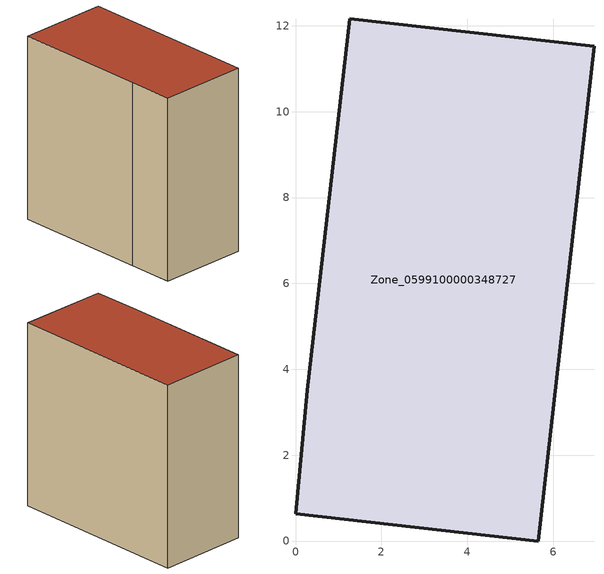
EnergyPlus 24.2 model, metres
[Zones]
Zone_0599100000348727
 floor ground (C_G): 6.95,11.53 5.65,0 0,0.64 0.27,3.51 1.26,12.16 z0
 wall outside (C_F): 5.65,0 6.95,11.53 1.26,12.16 0.27,3.51 0,0.64 5.65,0 z0:11.76
 roof outside (C_R): 6.95,11.53 1.26,12.16 0.27,3.51 0,0.64 5.65,0 z11.76
[BUILDING]
Pand.0599100000348727: North Axis=0; Terrain=City; Loads Convergence Tolerance Value=0.04; Temperature Convergence Tolerance Value=0.4; Solar Distribution=FullExterior; Maximum Number of Warmup Days=25; Minimum Number of Warmup Days=1
[Site:Location]
Rotterdam.The.Hague.AP_ZH_NLD Design_Conditions: Latitude=51.96; Longitude=4.45; Time Zone=1; Elevation=-4.5
[SITE:GROUNDTEMPERATURE:BUILDINGSURFACE]
18, 18, 18, 18, 18, 18, 18, 18, 18, 18, 18, 18
[MATERIAL] Thermal Absorptance=0.9; Solar Absorptance=0.7; Visible Absorptance=0.7
Name | Roughness | Thickness | Conductivity | Density | Specific Heat
G.TC.1992-2005 | MediumSmooth | 0.15 | 0.06 | 540 | 1210
F.TC.1992-2005 | Rough | 0.3 | 0.12 | 1920 | 840
R.TC.1992-2005 | MediumRough | 0.2 | 0.08 | 1500 | 1000
[CONSTRUCTION]
C_G: G.TC.1992-2005
C_F: F.TC.1992-2005
C_R: R.TC.1992-2005
[ZONE]
Zone_0599100000348727: Type=1; Multiplier=1; Ceiling Height=Autocalculate; Volume=Autocalculate; Floor Area=autocalculate; Part of Total Floor Area=Yes
[ZONEINFILTRATION:DESIGNFLOWRATE]
Infil_Zone_0599100000348727: Zone or ZoneList or Space or SpaceList=Zone_0599100000348727; Schedule=AlwaysOn; Design Flow Rate Calculation Method=Flow/Area; Flow Rate per Floor Area=0.0015; Constant Term Coefficient=1; Temperature Term Coefficient=0; Velocity Term Coefficient=0; Velocity Squared Term Coefficient=0
[HVACTEMPLATE:ZONE:IDEALLOADSAIRSYSTEM]
Zone_0599100000348727: Maximum Heating Supply Air Temperature=50; Minimum Cooling Supply Air Temperature=13; Maximum Heating Supply Air Humidity Ratio=0.0156; Minimum Cooling Supply Air Humidity Ratio=0.0077; Heating Limit=NoLimit; Cooling Limit=NoLimit; Dehumidification Control Type=ConstantSensibleHeatRatio; Cooling Sensible Heat Ratio=0.7; Dehumidification Setpoint=60; Humidification Control Type=None; Humidification Setpoint=30; Outdoor Air Method=None; Outdoor Air Flow Rate per Person=0.00944; Outdoor Air Flow Rate per Zone Floor Area=0; Outdoor Air Flow Rate per Zone=0; Demand Controlled Ventilation Type=None; Outdoor Air Economizer Type=NoEconomizer; Heat Recovery Type=None; Sensible Heat Recovery Effectiveness=0.7; Latent Heat Recovery Effectiveness=0.65
[ZONECONTROL:THERMOSTAT]
ThermostatControl_Zone_0599100000348727: Zone or ZoneList=Zone_0599100000348727; Control Type Schedule=DualSetpointControlType; Control 1=Thermostat_Zone_0599100000348727; Temperature Difference Between Cutout And Setpoint=0
[THERMOSTATSETPOINT:DUALSETPOINT]
Thermostat_Zone_0599100000348727: Heating Setpoint Temperature Schedule=HeatingSetpoint_Zone_0599100000348727; Cooling Setpoint Temperature Schedule=CoolingSetpoint_Zone_0599100000348727
[SCHEDULE:COMPACT]
HeatingSetpoint_Zone_0599100000348727: Through: 12/31, For: AllDays, Until: 24:00, 21
CoolingSetpoint_Zone_0599100000348727: Through: 12/31, For: AllDays, Until: 24:00, 24
DualSetpointControlType: Through: 12/31, For: AllDays, Until: 24:00, 4
AlwaysOn: Through: 12/31, For: AllDays, Until: 24:00, 1
